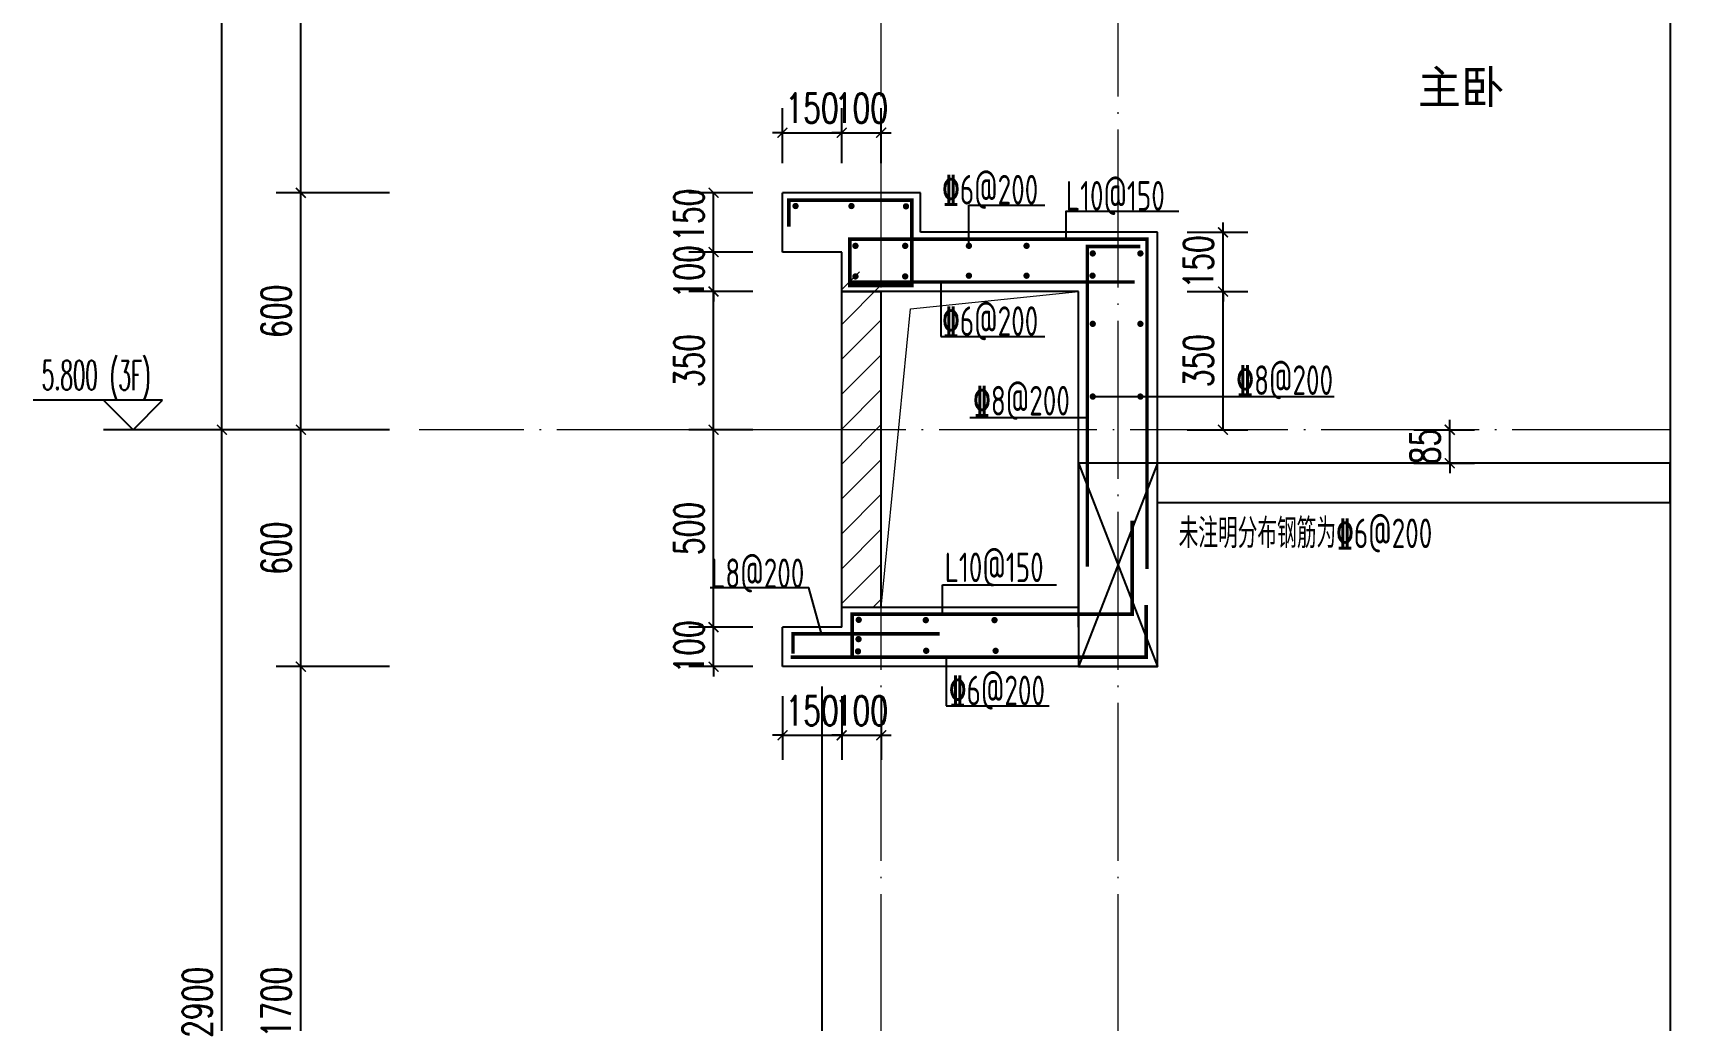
# Model space of a CAD drawing. Extents: x -1058961 to 23600, y -449123 to 2751847.
# Drawn here: x -103209 to -99009, y -28600 to -26099 of the extents above; entities that cross this region are included whole.
import ezdxf

# ---------------------------------------------------------------- set-up
doc = ezdxf.new("R2010")
doc.units = 0
doc.header["$LTSCALE"] = 1000
doc.linetypes.add('DOTE', pattern=[2.4200000000000004, 2, -0.2, 0.02, -0.2])
doc.layers.get('0').update_dxf_attribs({"linetype": 'CONTINUOUS'})
doc.layers.get('DEFPOINTS').update_dxf_attribs({"linetype": 'CONTINUOUS'})
for name, color, linetype in [('DIM_ELEV', 3, 'CONTINUOUS'), ('DIM_SYMB', 3, 'CONTINUOUS'), ('PUB_DIM', 3, 'CONTINUOUS'), ('PUB_TEXT', 2, 'CONTINUOUS'), ('REIN', 6, 'CONTINUOUS'), ('S-大样-砼线', 7, 'CONTINUOUS'), ('S-引出线', 40, 'CONTINUOUS'), ('TEXT', 2, 'CONTINUOUS'), ('WALL', 5, 'CONTINUOUS'), ('看线', 251, 'CONTINUOUS')]:
    doc.layers.add(name, color=color, linetype=linetype)
for name, color, linetype, lineweight in [('DOTE', 19, 'DOTE', 9), ('PUB_HATCH', 8, 'CONTINUOUS', 9), ('立面-洞口示意', 152, 'CONTINUOUS', 13)]:
    doc.layers.add(name, color=color, linetype=linetype, lineweight=lineweight)
doc.styles.add('_TCH_DIM', font='SIMPLEX.shx', dxfattribs={"width": 0.7, "bigfont": 'GBCBIG.shx'})
doc.styles.add('_TCH_DIM_T3', font='SIMPLEX', dxfattribs={"width": 0.7058823529411765, "bigfont": 'GBCBIG'})
doc.styles.add('TSSD_REIN', font='tssdeng.shx', dxfattribs={"width": 0.7, "height": 300, "bigfont": 'tssdchn.shx'})
doc.styles.add('w', font='tssdeng.shx', dxfattribs={"width": 0.8, "bigfont": 'tssdchn.shx'})
doc.dimstyles.new('_TCH_ARCH&&25', dxfattribs={"dimtxt": 74.375, "dimasz": 25, "dimexe": 62.5, "dimexo": 75, "dimgap": 25, "dimtad": 1, "dimdec": 0, "dimzin": 0, "dimdsep": 46, "dimtxsty": '_TCH_DIM_T3', "dimblk": 'ARCHTICK', "dimcen": 0.09, "dimclrt": 7, "dimazin": 0, "dimtfac": 1, "dimtdec": 0, "dimtix": 1, "dimtmove": 2, "dimatfit": 3, "dimldrblk": 'ARCHTICK', "dimfxl": 0, "dimtolj": 1, "dimtzin": 0, "dimarcsym": 0})

# ---------------------------------------------------------------- blocks, each defined once
blk = doc.blocks.new('_ArchTick')
at = {"color": 0, "linetype": 'ByBlock', "const_width": 0.15}
blk.add_lwpolyline([(-0.5, -0.5), (0.5, 0.5)], dxfattribs=at)
blk = doc.blocks.new('*D2276')
at = {"layer": 'DEFPOINTS', "color": 0}
for p in [(-102530.683072341, -27703.1217504621), (-102230.6830723203, -27703.1217504621), (-102230.6830723203, -29403.12175047293)]:
    blk.add_point(p, dxfattribs=at)
at = {"layer": 'PUB_DIM', "color": 0, "lineweight": -2}
for p, q in [((-102305.6830723203, -27703.1217504621), (-102593.183072341, -27703.1217504621)), ((-102530.683072341, -29403.12175047293), (-102530.683072341, -27703.1217504621)), ((-102305.6830723203, -29403.12175047293), (-102593.183072341, -29403.12175047293))]:
    blk.add_line(p, q, dxfattribs=at)
at = {"layer": 'PUB_DIM', "color": 0, "lineweight": -2, "xscale": 25, "yscale": 25, "zscale": 25}
for p, rotation in [((-102530.683072341, -27703.1217504621), 90), ((-102530.683072341, -29403.12175047293), 270)]:
    blk.add_blockref('_ArchTick', p, dxfattribs=dict(at, rotation=rotation))
at = {"layer": 'PUB_DIM', "color": 7, "insert": (-102592.870572341, -28553.12175046753), "char_height": 74.375, "attachment_point": 5, "rotation": 90, "style": '_TCH_DIM_T3'}
blk.add_mtext('\\A1;1700', dxfattribs=at)
blk = doc.blocks.new('*D2277')
at = {"layer": 'DEFPOINTS', "color": 0}
for p in [(-102530.683072341, -27103.12175046233), (-102230.6830723203, -27103.12175046233), (-102230.6830723203, -27703.1217504621)]:
    blk.add_point(p, dxfattribs=at)
at = {"layer": 'PUB_DIM', "color": 0, "lineweight": -2}
for p, q in [((-102305.6830723203, -27103.12175046233), (-102593.183072341, -27103.12175046233)), ((-102530.683072341, -27703.1217504621), (-102530.683072341, -27103.12175046233)), ((-102305.6830723203, -27703.1217504621), (-102593.183072341, -27703.1217504621))]:
    blk.add_line(p, q, dxfattribs=at)
at = {"layer": 'PUB_DIM', "color": 0, "lineweight": -2, "xscale": 25, "yscale": 25, "zscale": 25}
for p, rotation in [((-102530.683072341, -27103.12175046233), 90), ((-102530.683072341, -27703.1217504621), 270)]:
    blk.add_blockref('_ArchTick', p, dxfattribs=dict(at, rotation=rotation))
at = {"layer": 'PUB_DIM', "color": 7, "insert": (-102592.870572341, -27403.12175046223), "char_height": 74.375, "attachment_point": 5, "rotation": 90, "style": '_TCH_DIM_T3'}
blk.add_mtext('\\A1;600', dxfattribs=at)
blk = doc.blocks.new('*D2278')
at = {"layer": 'DEFPOINTS', "color": 0}
for p in [(-102530.683072341, -26503.12175046629), (-102230.6830723203, -26503.12175046629), (-102230.6830723203, -27103.12175046233)]:
    blk.add_point(p, dxfattribs=at)
at = {"layer": 'PUB_DIM', "color": 0, "lineweight": -2}
for p, q in [((-102305.6830723203, -26503.12175046629), (-102593.183072341, -26503.12175046629)), ((-102530.683072341, -27103.12175046233), (-102530.683072341, -26503.12175046629)), ((-102305.6830723203, -27103.12175046233), (-102593.183072341, -27103.12175046233))]:
    blk.add_line(p, q, dxfattribs=at)
at = {"layer": 'PUB_DIM', "color": 0, "lineweight": -2, "xscale": 25, "yscale": 25, "zscale": 25}
for p, rotation in [((-102530.683072341, -26503.12175046629), 90), ((-102530.683072341, -27103.12175046233), 270)]:
    blk.add_blockref('_ArchTick', p, dxfattribs=dict(at, rotation=rotation))
at = {"layer": 'PUB_DIM', "color": 7, "insert": (-102592.870572341, -26803.12175046433), "char_height": 74.375, "attachment_point": 5, "rotation": 90, "style": '_TCH_DIM_T3'}
blk.add_mtext('\\A1;600', dxfattribs=at)
blk = doc.blocks.new('*D2279')
at = {"layer": 'DEFPOINTS', "color": 0}
for p in [(-102530.683072341, -24803.12175046233), (-102230.6830723203, -24803.12175046233), (-102230.6830723203, -26503.12175046629)]:
    blk.add_point(p, dxfattribs=at)
at = {"layer": 'PUB_DIM', "color": 0, "lineweight": -2}
for p, q in [((-102305.6830723203, -24803.12175046233), (-102593.183072341, -24803.12175046233)), ((-102530.683072341, -26503.12175046629), (-102530.683072341, -24803.12175046233)), ((-102305.6830723203, -26503.12175046629), (-102593.183072341, -26503.12175046629))]:
    blk.add_line(p, q, dxfattribs=at)
at = {"layer": 'PUB_DIM', "color": 0, "lineweight": -2, "xscale": 25, "yscale": 25, "zscale": 25}
for p, rotation in [((-102530.683072341, -24803.12175046233), 90), ((-102530.683072341, -26503.12175046629), 270)]:
    blk.add_blockref('_ArchTick', p, dxfattribs=dict(at, rotation=rotation))
at = {"layer": 'PUB_DIM', "color": 7, "insert": (-102592.870572341, -25653.12175046433), "char_height": 74.375, "attachment_point": 5, "rotation": 90, "style": '_TCH_DIM_T3'}
blk.add_mtext('\\A1;1700', dxfattribs=at)
blk = doc.blocks.new('*D2293')
at = {"layer": 'DEFPOINTS', "color": 0}
for p in [(-102730.6830723459, -27103.12175046245), (-102230.6830723208, -27103.12175046245), (-102230.6830723208, -30003.12175046245)]:
    blk.add_point(p, dxfattribs=at)
at = {"layer": 'PUB_DIM', "color": 0, "lineweight": -2}
for p, q in [((-102305.6830723208, -27103.12175046245), (-102793.1830723459, -27103.12175046245)), ((-102730.6830723459, -30003.12175046245), (-102730.6830723459, -27103.12175046245)), ((-102305.6830723208, -30003.12175046245), (-102793.1830723459, -30003.12175046245))]:
    blk.add_line(p, q, dxfattribs=at)
at = {"layer": 'PUB_DIM', "color": 0, "lineweight": -2, "xscale": 25, "yscale": 25, "zscale": 25}
for p, rotation in [((-102730.6830723459, -27103.12175046245), 90), ((-102730.6830723459, -30003.12175046245), 270)]:
    blk.add_blockref('_ArchTick', p, dxfattribs=dict(at, rotation=rotation))
at = {"layer": 'PUB_DIM', "color": 7, "insert": (-102792.8705723459, -28553.12175046247), "char_height": 74.375, "attachment_point": 5, "rotation": 90, "style": '_TCH_DIM_T3'}
blk.add_mtext('\\A1;2900', dxfattribs=at)
blk = doc.blocks.new('*D2294')
at = {"layer": 'DEFPOINTS', "color": 0}
for p in [(-102730.6830723459, -24203.12175046268), (-102230.6830723208, -24203.12175046268), (-102230.6830723208, -27103.12175046245)]:
    blk.add_point(p, dxfattribs=at)
at = {"layer": 'PUB_DIM', "color": 0, "lineweight": -2}
for p, q in [((-102305.6830723208, -24203.12175046268), (-102793.1830723459, -24203.12175046268)), ((-102730.6830723459, -27103.12175046245), (-102730.6830723459, -24203.12175046268)), ((-102305.6830723208, -27103.12175046245), (-102793.1830723459, -27103.12175046245))]:
    blk.add_line(p, q, dxfattribs=at)
at = {"layer": 'PUB_DIM', "color": 0, "lineweight": -2, "xscale": 25, "yscale": 25, "zscale": 25}
for p, rotation in [((-102730.6830723459, -24203.12175046268), 90), ((-102730.6830723459, -27103.12175046245), 270)]:
    blk.add_blockref('_ArchTick', p, dxfattribs=dict(at, rotation=rotation))
at = {"layer": 'PUB_DIM', "color": 7, "insert": (-102792.8705723459, -25653.12175046258), "char_height": 74.375, "attachment_point": 5, "rotation": 90, "style": '_TCH_DIM_T3'}
blk.add_mtext('\\A1;2900', dxfattribs=at)
blk = doc.blocks.new('FSDFSFSFSFEFSFESF')
at = {"layer": '看线'}
blk.add_line((1114228.273350265, 467393.3721650818), (1114228.273350265, 465805.1368709645), dxfattribs=at)
blk = doc.blocks.new('*D3306')
at = {"layer": 'DEFPOINTS', "color": 0}
for p in [(-99786.26002780069, -27103.12175047398), (-99620.3001427087, -27103.12175047398), (-99786.26002780069, -27188.12175046175)]:
    blk.add_point(p, dxfattribs=at)
at = {"layer": 'PUB_DIM', "color": 0, "lineweight": -2}
for p, q in [((-99620.3001427087, -27103.12175047398), (-99620.3001427087, -27078.12175047398)), ((-99711.26002780069, -27103.12175047398), (-99557.8001427087, -27103.12175047398)), ((-99620.3001427087, -27188.12175046175), (-99620.3001427087, -27103.12175047398)), ((-99711.26002780069, -27188.12175046175), (-99557.8001427087, -27188.12175046175)), ((-99620.3001427087, -27188.12175046175), (-99620.3001427087, -27213.12175046175))]:
    blk.add_line(p, q, dxfattribs=at)
at = {"layer": 'PUB_DIM', "color": 0, "lineweight": -2, "xscale": 25, "yscale": 25, "zscale": 25}
for p, rotation in [((-99620.3001427087, -27103.12175047398), 270), ((-99620.3001427087, -27188.12175046175), 90)]:
    blk.add_blockref('_ArchTick', p, dxfattribs=dict(at, rotation=rotation))
at = {"layer": 'PUB_DIM', "color": 7, "insert": (-99682.4876427087, -27145.62175046788), "char_height": 74.375, "attachment_point": 5, "rotation": 90, "style": '_TCH_DIM_T3'}
blk.add_mtext('\\A1;85', dxfattribs=at)
blk = doc.blocks.new('*D3307')
at = {"layer": 'DEFPOINTS', "color": 0}
for p in [(-101160.4889087076, -26350.79827236349), (-101310.488908737, -26503.12175047008), (-101160.4889087076, -26503.12175047293)]:
    blk.add_point(p, dxfattribs=at)
at = {"layer": 'PUB_DIM', "color": 0, "lineweight": -2}
for p, q in [((-101310.488908737, -26428.12175047008), (-101310.488908737, -26288.29827236349)), ((-101160.4889087076, -26428.12175047293), (-101160.4889087076, -26288.29827236349)), ((-101310.488908737, -26350.79827236349), (-101335.488908737, -26350.79827236349)), ((-101310.488908737, -26350.79827236349), (-101160.4889087076, -26350.79827236349)), ((-101160.4889087076, -26350.79827236349), (-101135.4889087076, -26350.79827236349))]:
    blk.add_line(p, q, dxfattribs=at)
at = {"layer": 'PUB_DIM', "color": 0, "lineweight": -2, "xscale": 25, "yscale": 25, "zscale": 25}
blk.add_blockref('_ArchTick', (-101310.488908737, -26350.79827236349), dxfattribs=at)
at = {"layer": 'PUB_DIM', "color": 0, "lineweight": -2, "xscale": 25, "yscale": 25, "zscale": 25, "rotation": 180}
blk.add_blockref('_ArchTick', (-101160.4889087076, -26350.79827236349), dxfattribs=at)
at = {"layer": 'PUB_DIM', "color": 7, "insert": (-101235.4889087223, -26288.61077236349), "char_height": 74.375, "attachment_point": 5, "style": '_TCH_DIM_T3'}
blk.add_mtext('\\A1;150', dxfattribs=at)
blk = doc.blocks.new('*D3308')
at = {"layer": 'DEFPOINTS', "color": 0}
for p in [(-101060.4889153852, -26350.79827236588), (-101160.4889087076, -26503.12175047293), (-101060.4889153852, -26503.12175047479)]:
    blk.add_point(p, dxfattribs=at)
at = {"layer": 'PUB_DIM', "color": 0, "lineweight": -2}
for p, q in [((-101160.4889087076, -26428.12175047293), (-101160.4889087076, -26288.29827236588)), ((-101060.4889153852, -26428.12175047479), (-101060.4889153852, -26288.29827236588)), ((-101160.4889087076, -26350.79827236588), (-101185.4889087076, -26350.79827236588)), ((-101160.4889087076, -26350.79827236588), (-101060.4889153852, -26350.79827236588)), ((-101060.4889153852, -26350.79827236588), (-101035.4889153852, -26350.79827236588))]:
    blk.add_line(p, q, dxfattribs=at)
at = {"layer": 'PUB_DIM', "color": 0, "lineweight": -2, "xscale": 25, "yscale": 25, "zscale": 25}
blk.add_blockref('_ArchTick', (-101160.4889087076, -26350.79827236588), dxfattribs=at)
at = {"layer": 'PUB_DIM', "color": 0, "lineweight": -2, "xscale": 25, "yscale": 25, "zscale": 25, "rotation": 180}
blk.add_blockref('_ArchTick', (-101060.4889153852, -26350.79827236588), dxfattribs=at)
at = {"layer": 'PUB_DIM', "color": 7, "insert": (-101110.4889120464, -26288.61077236588), "char_height": 74.375, "attachment_point": 5, "style": '_TCH_DIM_T3'}
blk.add_mtext('\\A1;100', dxfattribs=at)
blk = doc.blocks.new('*D3309')
at = {"layer": 'DEFPOINTS', "color": 0}
for p in [(-101310.4889087002, -27703.12175046629), (-101160.4889087016, -27703.12175046914), (-101160.4889087016, -27876.83244042227)]:
    blk.add_point(p, dxfattribs=at)
at = {"layer": 'PUB_DIM', "color": 0, "lineweight": -2}
for p, q in [((-101310.4889087002, -27778.12175046629), (-101310.4889087002, -27939.33244042227)), ((-101160.4889087016, -27778.12175046914), (-101160.4889087016, -27939.33244042227)), ((-101310.4889087002, -27876.83244042227), (-101335.4889087002, -27876.83244042227)), ((-101310.4889087002, -27876.83244042227), (-101160.4889087016, -27876.83244042227)), ((-101160.4889087016, -27876.83244042227), (-101135.4889087016, -27876.83244042227))]:
    blk.add_line(p, q, dxfattribs=at)
at = {"layer": 'PUB_DIM', "color": 0, "lineweight": -2, "xscale": 25, "yscale": 25, "zscale": 25}
blk.add_blockref('_ArchTick', (-101310.4889087002, -27876.83244042227), dxfattribs=at)
at = {"layer": 'PUB_DIM', "color": 0, "lineweight": -2, "xscale": 25, "yscale": 25, "zscale": 25, "rotation": 180}
blk.add_blockref('_ArchTick', (-101160.4889087016, -27876.83244042227), dxfattribs=at)
at = {"layer": 'PUB_DIM', "color": 7, "insert": (-101235.4889087009, -27814.64494042227), "char_height": 74.375, "attachment_point": 5, "style": '_TCH_DIM_T3'}
blk.add_mtext('\\A1;150', dxfattribs=at)
blk = doc.blocks.new('*D3310')
at = {"layer": 'DEFPOINTS', "color": 0}
for p in [(-101160.4889087016, -27703.12175046914), (-101060.4889153792, -27703.12175047107), (-101060.4889153792, -27876.83244042471)]:
    blk.add_point(p, dxfattribs=at)
at = {"layer": 'PUB_DIM', "color": 0, "lineweight": -2}
for p, q in [((-101160.4889087016, -27778.12175046914), (-101160.4889087016, -27939.33244042471)), ((-101060.4889153792, -27778.12175047107), (-101060.4889153792, -27939.33244042471)), ((-101160.4889087016, -27876.83244042471), (-101185.4889087016, -27876.83244042471)), ((-101160.4889087016, -27876.83244042471), (-101060.4889153792, -27876.83244042471)), ((-101060.4889153792, -27876.83244042471), (-101035.4889153792, -27876.83244042471))]:
    blk.add_line(p, q, dxfattribs=at)
at = {"layer": 'PUB_DIM', "color": 0, "lineweight": -2, "xscale": 25, "yscale": 25, "zscale": 25}
blk.add_blockref('_ArchTick', (-101160.4889087016, -27876.83244042471), dxfattribs=at)
at = {"layer": 'PUB_DIM', "color": 0, "lineweight": -2, "xscale": 25, "yscale": 25, "zscale": 25, "rotation": 180}
blk.add_blockref('_ArchTick', (-101060.4889153792, -27876.83244042471), dxfattribs=at)
at = {"layer": 'PUB_DIM', "color": 7, "insert": (-101110.4889120404, -27814.64494042471), "char_height": 74.375, "attachment_point": 5, "style": '_TCH_DIM_T3'}
blk.add_mtext('\\A1;100', dxfattribs=at)
blk = doc.blocks.new('*D3311')
at = {"layer": 'DEFPOINTS', "color": 0}
for p in [(-101485.0996751632, -26503.12175047008), (-101310.4889087141, -26503.12175047008), (-101310.4889087141, -26653.12175047008)]:
    blk.add_point(p, dxfattribs=at)
at = {"layer": 'PUB_DIM', "color": 0, "lineweight": -2}
for p, q in [((-101385.4889087141, -26503.12175047008), (-101547.5996751632, -26503.12175047008)), ((-101485.0996751632, -26653.12175047008), (-101485.0996751632, -26503.12175047008)), ((-101385.4889087141, -26653.12175047008), (-101547.5996751632, -26653.12175047008))]:
    blk.add_line(p, q, dxfattribs=at)
at = {"layer": 'PUB_DIM', "color": 0, "lineweight": -2, "xscale": 25, "yscale": 25, "zscale": 25}
for p, rotation in [((-101485.0996751632, -26503.12175047008), 90), ((-101485.0996751632, -26653.12175047008), 270)]:
    blk.add_blockref('_ArchTick', p, dxfattribs=dict(at, rotation=rotation))
at = {"layer": 'PUB_DIM', "color": 7, "insert": (-101547.2871751632, -26559.83317534486), "char_height": 74.375, "attachment_point": 5, "rotation": 90, "style": '_TCH_DIM_T3'}
blk.add_mtext('\\A1;150', dxfattribs=at)
blk = doc.blocks.new('*D3312')
at = {"layer": 'DEFPOINTS', "color": 0}
for p in [(-101485.0996751632, -26753.12175363401), (-101310.4889087002, -26753.12175363401), (-101310.4889087141, -27103.12175047013)]:
    blk.add_point(p, dxfattribs=at)
at = {"layer": 'PUB_DIM', "color": 0, "lineweight": -2}
for p, q in [((-101385.4889087002, -26753.12175363401), (-101547.5996751632, -26753.12175363401)), ((-101485.0996751632, -27103.12175047013), (-101485.0996751632, -26753.12175363401)), ((-101385.4889087141, -27103.12175047013), (-101547.5996751632, -27103.12175047013))]:
    blk.add_line(p, q, dxfattribs=at)
at = {"layer": 'PUB_DIM', "color": 0, "lineweight": -2, "xscale": 25, "yscale": 25, "zscale": 25}
for p, rotation in [((-101485.0996751632, -26753.12175363401), 90), ((-101485.0996751632, -27103.12175047013), 270)]:
    blk.add_blockref('_ArchTick', p, dxfattribs=dict(at, rotation=rotation))
at = {"layer": 'PUB_DIM', "color": 7, "insert": (-101547.2871751632, -26928.12175205209), "char_height": 74.375, "attachment_point": 5, "rotation": 90, "style": '_TCH_DIM_T3'}
blk.add_mtext('\\A1;350', dxfattribs=at)
blk = doc.blocks.new('*D3313')
at = {"layer": 'DEFPOINTS', "color": 0}
for p in [(-101485.0996751632, -27103.12175047013), (-101310.4889087141, -27103.12175047013), (-101310.4889087141, -27603.12175047002)]:
    blk.add_point(p, dxfattribs=at)
at = {"layer": 'PUB_DIM', "color": 0, "lineweight": -2}
for p, q in [((-101385.4889087141, -27103.12175047013), (-101547.5996751632, -27103.12175047013)), ((-101485.0996751632, -27603.12175047002), (-101485.0996751632, -27103.12175047013)), ((-101385.4889087141, -27603.12175047002), (-101547.5996751632, -27603.12175047002))]:
    blk.add_line(p, q, dxfattribs=at)
at = {"layer": 'PUB_DIM', "color": 0, "lineweight": -2, "xscale": 25, "yscale": 25, "zscale": 25}
for p, rotation in [((-101485.0996751632, -27103.12175047013), 90), ((-101485.0996751632, -27603.12175047002), 270)]:
    blk.add_blockref('_ArchTick', p, dxfattribs=dict(at, rotation=rotation))
at = {"layer": 'PUB_DIM', "color": 7, "insert": (-101547.2871751632, -27353.12175047009), "char_height": 74.375, "attachment_point": 5, "rotation": 90, "style": '_TCH_DIM_T3'}
blk.add_mtext('\\A1;500', dxfattribs=at)
blk = doc.blocks.new('*D3314')
at = {"layer": 'DEFPOINTS', "color": 0}
for p in [(-101485.0996751632, -27603.12175047002), (-101310.4889087141, -27603.12175047002), (-101310.4889087141, -27703.12175047002)]:
    blk.add_point(p, dxfattribs=at)
at = {"layer": 'PUB_DIM', "color": 0, "lineweight": -2}
for p, q in [((-101485.0996751632, -27603.12175047002), (-101485.0996751632, -27578.12175047002)), ((-101385.4889087141, -27603.12175047002), (-101547.5996751632, -27603.12175047002)), ((-101485.0996751632, -27703.12175047002), (-101485.0996751632, -27603.12175047002)), ((-101385.4889087141, -27703.12175047002), (-101547.5996751632, -27703.12175047002)), ((-101485.0996751632, -27703.12175047002), (-101485.0996751632, -27728.12175047002))]:
    blk.add_line(p, q, dxfattribs=at)
at = {"layer": 'PUB_DIM', "color": 0, "lineweight": -2, "xscale": 25, "yscale": 25, "zscale": 25}
for p, rotation in [((-101485.0996751632, -27603.12175047002), 270), ((-101485.0996751632, -27703.12175047002), 90)]:
    blk.add_blockref('_ArchTick', p, dxfattribs=dict(at, rotation=rotation))
at = {"layer": 'PUB_DIM', "color": 7, "insert": (-101547.2871751632, -27653.12175047003), "char_height": 74.375, "attachment_point": 5, "rotation": 90, "style": '_TCH_DIM_T3'}
blk.add_mtext('\\A1;100', dxfattribs=at)
blk = doc.blocks.new('*D3349')
at = {"layer": 'DEFPOINTS', "color": 0}
for p in [(-100360.4889086783, -26753.12175046897), (-100194.5290235863, -26753.12175046897), (-100360.4889086783, -27103.12176860427)]:
    blk.add_point(p, dxfattribs=at)
at = {"layer": 'PUB_DIM', "color": 0, "lineweight": -2}
for p, q in [((-100285.4889086783, -26753.12175046897), (-100132.0290235863, -26753.12175046897)), ((-100194.5290235863, -27103.12176860427), (-100194.5290235863, -26753.12175046897)), ((-100285.4889086783, -27103.12176860427), (-100132.0290235863, -27103.12176860427))]:
    blk.add_line(p, q, dxfattribs=at)
at = {"layer": 'PUB_DIM', "color": 0, "lineweight": -2, "xscale": 25, "yscale": 25, "zscale": 25}
for p, rotation in [((-100194.5290235863, -26753.12175046897), 90), ((-100194.5290235863, -27103.12176860427), 270)]:
    blk.add_blockref('_ArchTick', p, dxfattribs=dict(at, rotation=rotation))
at = {"layer": 'PUB_DIM', "color": 7, "insert": (-100256.7165235863, -26928.12175953663), "char_height": 74.375, "attachment_point": 5, "rotation": 90, "style": '_TCH_DIM_T3'}
blk.add_mtext('\\A1;350', dxfattribs=at)
blk = doc.blocks.new('*D3350')
at = {"layer": 'DEFPOINTS', "color": 0}
for p in [(-100360.4889086783, -26603.12176860269), (-100194.5290235863, -26603.12176860269), (-100360.4889086783, -26753.12175046897)]:
    blk.add_point(p, dxfattribs=at)
at = {"layer": 'PUB_DIM', "color": 0, "lineweight": -2}
for p, q in [((-100194.5290235863, -26603.12176860269), (-100194.5290235863, -26578.12176860269)), ((-100285.4889086783, -26603.12176860269), (-100132.0290235863, -26603.12176860269)), ((-100194.5290235863, -26753.12175046897), (-100194.5290235863, -26603.12176860269)), ((-100285.4889086783, -26753.12175046897), (-100132.0290235863, -26753.12175046897)), ((-100194.5290235863, -26753.12175046897), (-100194.5290235863, -26778.12175046897))]:
    blk.add_line(p, q, dxfattribs=at)
at = {"layer": 'PUB_DIM', "color": 0, "lineweight": -2, "xscale": 25, "yscale": 25, "zscale": 25}
for p, rotation in [((-100194.5290235863, -26603.12176860269), 270), ((-100194.5290235863, -26753.12175046897), 90)]:
    blk.add_blockref('_ArchTick', p, dxfattribs=dict(at, rotation=rotation))
at = {"layer": 'PUB_DIM', "color": 7, "insert": (-100256.7165235863, -26678.12175953585), "char_height": 74.375, "attachment_point": 5, "rotation": 90, "style": '_TCH_DIM_T3'}
blk.add_mtext('\\A1;150', dxfattribs=at)
blk = doc.blocks.new('*D3351')
at = {"layer": 'DEFPOINTS', "color": 0}
for p in [(-101485.0996751632, -26653.12175046629), (-101310.4889087002, -26653.12175046629), (-101310.4889087002, -26753.12175363401)]:
    blk.add_point(p, dxfattribs=at)
at = {"layer": 'PUB_DIM', "color": 0, "lineweight": -2}
for p, q in [((-101385.4889087002, -26653.12175046629), (-101547.5996751632, -26653.12175046629)), ((-101485.0996751632, -26653.12175046629), (-101485.0996751632, -26628.12175046629)), ((-101485.0996751632, -26753.12175363401), (-101485.0996751632, -26653.12175046629)), ((-101385.4889087002, -26753.12175363401), (-101547.5996751632, -26753.12175363401)), ((-101485.0996751632, -26753.12175363401), (-101485.0996751632, -26778.12175363401))]:
    blk.add_line(p, q, dxfattribs=at)
at = {"layer": 'PUB_DIM', "color": 0, "lineweight": -2, "xscale": 25, "yscale": 25, "zscale": 25}
for p, rotation in [((-101485.0996751632, -26653.12175046629), 270), ((-101485.0996751632, -26753.12175363401), 90)]:
    blk.add_blockref('_ArchTick', p, dxfattribs=dict(at, rotation=rotation))
at = {"layer": 'PUB_DIM', "color": 7, "insert": (-101547.2871751632, -26703.12175205017), "char_height": 74.375, "attachment_point": 5, "rotation": 90, "style": '_TCH_DIM_T3'}
blk.add_mtext('\\A1;100', dxfattribs=at)

msp = doc.modelspace()

# ---------------------------------------------------------------- hatches: boundary and pattern name
at = {"layer": 'PUB_HATCH'}
h = msp.add_hatch(dxfattribs=at)
h.set_pattern_fill('普通砖', color=256, scale=25, style=0)
h.set_pattern_definition([(45, (-522191.0864031818, 135584.7881318826), (-44.19419150182874, 44.19419150182875), [])])
h.paths.add_polyline_path([(-101160.4889090727, -27553.1217504571), (-101060.4889090718, -27553.1217504571), (-101060.4889154052, -26703.12175047048), (-101160.4889154052, -26703.12175121554)])

# ---------------------------------------------------------------- linework, layer by layer
at = {"layer": 'DIM_ELEV', "color": 1}
for p, q in [((-102880.6830723468, -27028.12175046245), (-103208.6830723468, -27028.12175046245)), ((-102955.6830723468, -27103.12175046245), (-103030.6830723468, -27028.12175046245)), ((-102955.6830723468, -27103.12175046245), (-102880.6830723468, -27028.12175046245)), ((-102530.6830723411, -27103.12175046245), (-103030.6830723468, -27103.12175046245))]:
    msp.add_line(p, q, dxfattribs=at)
at = {"layer": 'DIM_SYMB'}
msp.add_lwpolyline([(-99061.96399601351, -14983.1217479207), (-99061.96399601409, -24614.99789399456), (-99009.46399601409, -24634.10633129353), (-99114.46399601409, -24652.62066426792), (-99061.96399601409, -24671.24789399456), (-99061.96399601467, -34303.12404006848)], dxfattribs=at)
at = {"layer": 'DOTE', "color": 1, "linetype": 'DOTE', "ltscale": 0.2}
for p, q in [((-101060.4889152405, -34003.12404006848), (-101060.4889152407, -14403.12175046239)), ((-100460.4889152405, -34003.12404006853), (-100460.4889152407, -14403.12175046239)), ((-99061.96399601467, -27103.12175046245), (-102230.6830723203, -27103.12175046245))]:
    msp.add_line(p, q, dxfattribs=at)
at = {"layer": 'REIN', "const_width": 9}
for points in [[(-101294.6255362583, -26589.068423666), (-101294.6255362583, -26521.86394135648), (-100982.5640586866, -26521.86394135648), (-100982.5640586866, -26737.90578500176), (-101139.8672194136, -26737.90578500176), (-101139.8672194136, -26620.6397601291), (-100387.2296495987, -26620.6397601291), (-100387.2296495987, -27455.64929850394)], [(-100538.329753424, -27450.04892497504), (-100538.329753424, -26638.91790229821), (-100403.6120819105, -26638.91790229821)], [(-101139.8672626573, -26728.90773189679), (-100418.2421814646, -26728.90773189679)], [(-101133.8099409468, -27675.93903986143), (-101133.8099409468, -27570.21782859537), (-100424.9219812541, -27570.21782859537), (-100424.9219812541, -27333.27894868079)], [(-101289.8672194467, -27678.90763032244), (-100389.5012650467, -27678.90763032244), (-100389.5012650467, -27547.34620291169)], [(-101283.809943222, -27670.55593973794), (-101283.809943222, -27620.2141205708), (-100912.7429951434, -27620.2141205708)]]:
    msp.add_lwpolyline(points, dxfattribs=at)
at = {"layer": 'REIN', "const_width": 8}
for points in [[(-101281.3850206118, -26536.49494067294, 1), (-101273.3850206118, -26536.49494067294, 1)], [(-101139.8280812185, -26536.49494067294, 1), (-101131.8280812185, -26536.49494067294, 1)], [(-101001.6112494152, -26537.41807916475, 1), (-100993.6112494152, -26537.41807916475, 1)], [(-101129.6487058382, -26637.36320669664, 1), (-101121.6487058382, -26637.36320669664, 1)], [(-101003.6789350491, -26637.36320669664, 1), (-100995.6789350491, -26637.36320669664, 1)], [(-100842.2404030841, -26637.36320669664, 1), (-100834.2404030841, -26637.36320669664, 1)], [(-100696.2299869638, -26637.36320669664, 1), (-100688.2299869638, -26637.36320669664, 1)], [(-100528.5883980971, -26656.56448735757, 1), (-100520.5883980971, -26656.56448735757, 1)], [(-100407.8673677724, -26656.56448735757, 1), (-100399.8673677724, -26656.56448735757, 1)], [(-101129.6487490819, -26714.7646931932, 1), (-101121.6487490819, -26714.7646931932, 1)], [(-101003.6789782927, -26714.7646931932, 1), (-100995.6789782927, -26714.7646931932, 1)], [(-100842.2404463277, -26712.94188576686, 1), (-100834.2404463277, -26712.94188576686, 1)], [(-100696.2300302074, -26712.94188576686, 1), (-100688.2300302074, -26712.94188576686, 1)], [(-100529.1745573333, -26712.94188576686, 1), (-100521.1745573333, -26712.94188576686, 1)], [(-100528.5883980971, -26834.91484424187, 1), (-100520.5883980971, -26834.91484424187, 1)], [(-100407.8673677724, -26834.91484424187, 1), (-100399.8673677724, -26834.91484424187, 1)], [(-100528.5883980971, -27019.05020234449, 1), (-100520.5883980971, -27019.05020234449, 1)], [(-100407.8673677724, -27019.05020234449, 1), (-100399.8673677724, -27019.05020234449, 1)], [(-101121.3809508057, -27584.50974447868, 1), (-101113.3809508057, -27584.50974447868, 1)], [(-100951.4628378497, -27585.27962587617, 1), (-100943.4628378497, -27585.27962587617, 1)], [(-100777.4181740573, -27585.27962587617, 1), (-100769.4181740573, -27585.27962587617, 1)], [(-101121.7872968251, -27633.37951882114, 1), (-101113.7872968251, -27633.37951882114, 1)], [(-101123.1675305269, -27664.3362507433, 1), (-101115.1675305269, -27664.3362507433, 1)], [(-100950.4504975746, -27662.94178419252, 1), (-100942.4504975746, -27662.94178419252, 1)], [(-100774.5362144657, -27662.94178419252, 1), (-100766.5362144657, -27662.94178419252, 1)]]:
    msp.add_lwpolyline(points, format="xyb", close=True, dxfattribs=at)
at = {"layer": 'S-大样-砼线'}
for p, q in [((-100560.4889145517, -27188.12174641155), (-100360.4889157345, -27703.12173232995)), ((-100360.4859678079, -27188.12174640782), (-100560.4859666093, -27703.12173233368))]:
    msp.add_line(p, q, dxfattribs=at)
msp.add_lwpolyline([(-100360.488908689, -27188.12174641155), (-100560.4889145517, -27188.12174641155), (-100560.4889145498, -27703.12173232995), (-100360.4889086881, -27703.12173232995)], close=True, dxfattribs=at)
at = {"layer": 'S-引出线'}
for p, q in [((-100838.2404030841, -26637.36320669664), (-100838.2404030841, -26534.17245460296)), ((-100838.2404030841, -26534.17245460296), (-100646.0084589971, -26534.17245460296)), ((-100909.3425716455, -26728.90773189679), (-100909.342571646, -26866.98790633847)), ((-100909.342571646, -26866.98790633847), (-100646.0114448508, -26866.98790633847)), ((-100524.5883980971, -27019.05020234449), (-99912.77532356512, -27019.05020234449)), ((-100835.5993260993, -27072.11602586502), (-100538.329753424, -27072.11602586502)), ((-100905.0272680349, -27496.15940143284), (-100616.1346191526, -27496.15940143284)), ((-100905.0272680349, -27570.21782859537), (-100905.0272680349, -27496.15940143284)), ((-100896.2867538999, -27678.90763032244), (-100896.2867538999, -27802.31315271993)), ((-100896.2867538999, -27802.31315271993), (-100635.0734873828, -27802.31315271993))]:
    msp.add_line(p, q, dxfattribs=at)
for points in [[(-100591.6124216272, -26620.6397601291), (-100591.6124216272, -26549.80426642287), (-100306.6808590083, -26549.80426642287)], [(-101210.7401720523, -27622.08319435769), (-101243.9334210143, -27503.67619021109), (-101494.0783353657, -27503.67619021109)]]:
    msp.add_lwpolyline(points, dxfattribs=at)
at = {"layer": 'WALL'}
for p, q in [((-100960.488908675, -26503.1217504564), (-101310.4889087002, -26503.12175046629)), ((-101310.4889087002, -26653.12175046629), (-101310.4889087002, -26503.12175046629)), ((-100960.488908675, -26603.12175046332), (-100960.488908675, -26503.1217504564)), ((-100360.4889086997, -26603.12175046338), (-100960.488908675, -26603.12175046332)), ((-100360.4889086997, -27188.12175046903), (-100360.4889086997, -26603.12175046338)), ((-101160.488908675, -26653.12175044743), (-101310.4889087002, -26653.12175046629)), ((-101160.488908675, -26753.12175046897), (-101160.488908675, -26653.12175044743)), ((-101160.4889086997, -27603.12175121286), (-101160.4889154052, -26753.12175121554)), ((-101160.4889154052, -26753.12175121554), (-101060.4889154052, -26753.12175047048)), ((-100560.4889086997, -26753.12175046903), (-101160.488908675, -26753.12175046897)), ((-101060.4889090937, -27553.1217504571), (-101060.4889154052, -26753.12175047048)), ((-100560.4889087006, -27188.12175046653), (-100560.4889086997, -26753.12175046903)), ((-100560.4889087137, -27603.12175047433), (-100560.4889087006, -27188.12175046653)), ((-99061.96399617894, -27188.12175045843), (-100360.4889086997, -27188.12175046903)), ((-99061.96399617847, -27288.12175045843), (-99061.96399617894, -27188.12175045843)), ((-99061.96399617847, -27288.12175045843), (-100360.4889086881, -27288.12175046687)), ((-100360.4889086881, -27703.12175047438), (-100360.4889086881, -27288.12175046687)), ((-100560.4918487407, -27553.12175045686), (-101160.488906425, -27553.12175045715)), ((-101160.488906425, -27603.12175045715), (-101160.488906425, -27553.12175045715)), ((-101310.4889087002, -27703.12175046629), (-101310.4889087002, -27603.12175062101)), ((-101160.4889086997, -27603.12175121286), (-101310.4889087002, -27603.12175062101)), ((-100360.4889086881, -27703.12175047438), (-101310.4889087002, -27703.12175046629))]:
    msp.add_line(p, q, dxfattribs=at)
at = {"layer": '立面-洞口示意'}
msp.add_lwpolyline([(-101060.4889090937, -27553.1217504571), (-100986.3337829378, -26796.60029808449), (-100560.4889087207, -26753.12175047828)], dxfattribs=at)

# ---------------------------------------------------------------- block references
msp.add_blockref('FSDFSFSFSFEFSFESF', (-1215438.762258966, -495146.4939155485))

# ---------------------------------------------------------------- texts
at = {"layer": 'PUB_TEXT'}
msp.add_text('主卧', height=84.39716312056737, dxfattribs=at).set_placement((-99701.27081352007, -26277.49877234816))
at = {"layer": 'PUB_TEXT', "color": 1, "style": '_TCH_DIM', "width": 0.4941176470588236}
for s, p in [('(3F)', (-103014.6330723468, -27003.09675046243)), ('5.800', (-103186.7830723468, -27001.87175046245))]:
    msp.add_text(s, height=74.375, dxfattribs=at).set_placement(p)
at = {"layer": 'TEXT', "width": 0.7}
for s, style, p in [('%%1326@200', 'w', (-100906.1529888767, -26532.75542726123)), ('L10@150', 'w', (-100592.6600365895, -26548.26415394747)), ('%%1326@200', 'TSSD_REIN', (-100906.1559747304, -26865.57087899675)), ('%%1328@200', 'w', (-100160.8318451303, -27014.94143353158)), ('%%1328@200', 'w', (-100827.580934878, -27067.08411856031)), ('未注明分布钢筋为%%1326@200', 'TSSD_REIN', (-100306.9869276099, -27402.87895933905)), ('L8@200', 'TSSD_REIN', (-101491.2803330747, -27504.21872061532)), ('L10@150', 'TSSD_REIN', (-100899.664589298, -27489.09658944019)), ('%%1326@200', 'TSSD_REIN', (-100889.032540326, -27800.8961253782))]:
    msp.add_text(s, height=75, rotation=1.867629851175362e-07, dxfattribs=dict(at, style=style)).set_placement(p)

# ---------------------------------------------------------------- dimensions: what is measured, and where the dimension line sits
at = {"layer": 'PUB_DIM'}
for p1, p2, distance, picture, middle in [((-102230.6830723208, -27103.12175046245), (-102230.6830723208, -24203.12175046268), 500.00000002510205, '*D2294', (-102792.8705723459, -25653.12175046258)), ((-102230.6830723203, -26503.12175046629), (-102230.6830723203, -24803.12175046233), 300.0000000206928, '*D2279', (-102592.870572341, -25653.12175046433)), ((-101310.488908737, -26503.12175047008), (-101160.4889087076, -26503.12175047293), 152.32347810943975, '*D3307', (-101235.4889087223, -26288.61077236349)), ((-101160.4889087076, -26503.12175047293), (-101060.4889153852, -26503.12175047479), 152.32347810891224, '*D3308', (-101110.4889120464, -26288.61077236588)), ((-102230.6830723203, -27103.12175046233), (-102230.6830723203, -26503.12175046629), 300.0000000206928, '*D2278', (-102592.870572341, -26803.12175046433)), ((-101310.4889087141, -27103.12175047013), (-101310.4889087002, -26753.12175363401), 174.6107664630108, '*D3312', (-101547.2871751632, -26928.12175205209)), ((-100360.4889086783, -27103.12176860427), (-100360.4889086783, -26753.12175046897), -165.9598850919865, '*D3349', (-100256.7165235863, -26928.12175953663)), ((-99786.26002780069, -27188.12175046175), (-99786.26002780069, -27103.12175047398), -165.9598850919865, '*D3306', (-99682.4876427087, -27145.62175046788)), ((-102230.6830723208, -30003.12175046245), (-102230.6830723208, -27103.12175046245), 500.00000002510205, '*D2293', (-102792.8705723459, -28553.12175046247)), ((-102230.6830723203, -27703.1217504621), (-102230.6830723203, -27103.12175046233), 300.0000000206928, '*D2277', (-102592.870572341, -27403.12175046223)), ((-101310.4889087141, -27603.12175047002), (-101310.4889087141, -27103.12175047013), 174.61076644909917, '*D3313', (-101547.2871751632, -27353.12175047009)), ((-101310.4889087141, -27703.12175047002), (-101310.4889087141, -27603.12175047002), 174.61076644909917, '*D3314', (-101547.2871751632, -27653.12175047003)), ((-102230.6830723203, -29403.12175047293), (-102230.6830723203, -27703.1217504621), 300.0000000206928, '*D2276', (-102592.870572341, -28553.12175046753)), ((-101310.4889087002, -27703.12175046629), (-101160.4889087016, -27703.12175046914), -173.71068995312817, '*D3309', (-101235.4889087009, -27814.64494042227)), ((-101160.4889087016, -27703.12175046914), (-101060.4889153792, -27703.12175047107), -173.71068995364115, '*D3310', (-101110.4889120404, -27814.64494042471))]:
    dim = msp.add_aligned_dim(p1=p1, p2=p2, distance=distance, dimstyle='_TCH_ARCH&&25', dxfattribs=at)
    dim.commit()
    dim.dimension.update_dxf_attribs({"geometry": picture, "text_midpoint": middle})
dim = msp.add_linear_dim(base=(-101485.0996751632, -26503.12175047008), p1=(-101310.4889087141, -26653.12175047008), p2=(-101310.4889087141, -26503.12175047008), angle=90, dimstyle='_TCH_ARCH&&25', dxfattribs=at)
dim.commit()
dim.dimension.update_dxf_attribs({"geometry": '*D3311', "text_midpoint": (-101547.2871751632, -26559.83317534486), "dimtype": 161})
for base, p1, p2, picture, middle in [((-100194.5290235863, -26603.12176860269), (-100360.4889086783, -26753.12175046897), (-100360.4889086783, -26603.12176860269), '*D3350', (-100256.7165235863, -26678.12175953585)), ((-101485.0996751632, -26653.12175046629), (-101310.4889087002, -26753.12175363401), (-101310.4889087002, -26653.12175046629), '*D3351', (-101547.2871751632, -26703.12175205017))]:
    dim = msp.add_linear_dim(base=base, p1=p1, p2=p2, angle=90, dimstyle='_TCH_ARCH&&25', dxfattribs=at)
    dim.commit()
    dim.dimension.update_dxf_attribs({"geometry": picture, "text_midpoint": middle})

doc.saveas('drawing.dxf')
